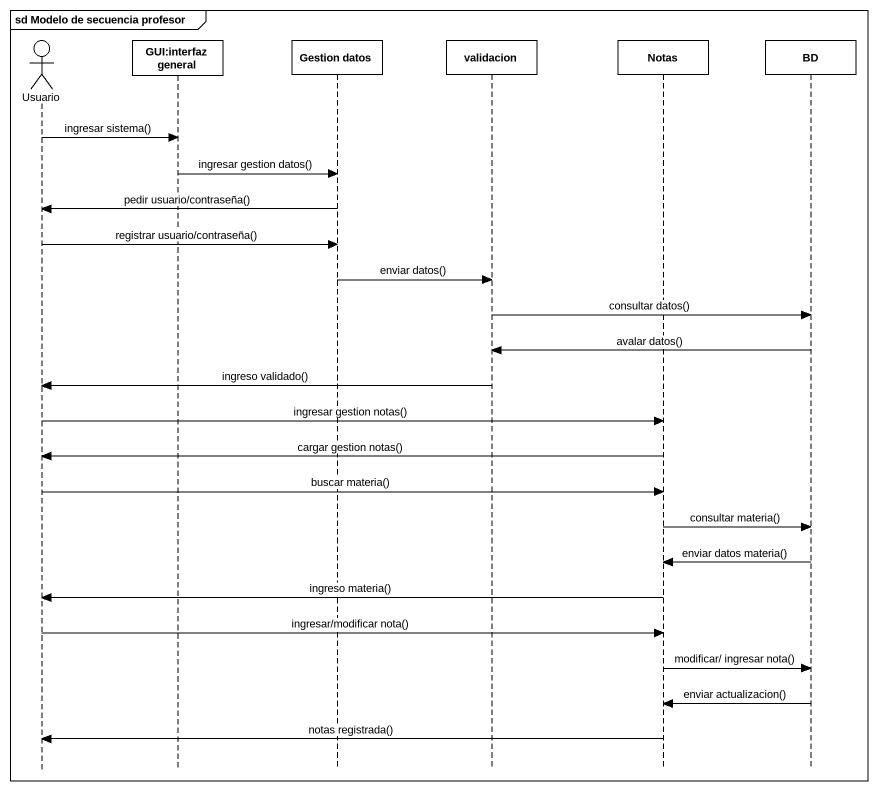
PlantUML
@startuml
mainframe sd Modelo de secuencia profesor
hide footbox
actor Usuario
participant "GUI:interfaz general" as GUI_interfaz_general
participant "Gestion datos" as Gestion_datos
participant validacion
participant Notas
participant BD

Usuario -> GUI_interfaz_general : ingresar sistema()
GUI_interfaz_general -> Gestion_datos : ingresar gestion datos()
Gestion_datos -> Usuario : pedir usuario/contraseña()
Usuario -> Gestion_datos : registrar usuario/contraseña()
Gestion_datos -> validacion : enviar datos()
validacion -> BD : consultar datos()
BD -> validacion : avalar datos()
validacion -> Usuario : ingreso validado()
Usuario -> Notas : ingresar gestion notas()
Notas -> Usuario : cargar gestion notas()
Usuario -> Notas : buscar materia()
Notas -> BD : consultar materia()
BD -> Notas : enviar datos materia()
Notas -> Usuario : ingreso materia()
Usuario -> Notas : ingresar/modificar nota()
Notas -> BD : modificar/ ingresar nota()
BD -> Notas : enviar actualizacion()
Notas -> Usuario : notas registrada()
@enduml
